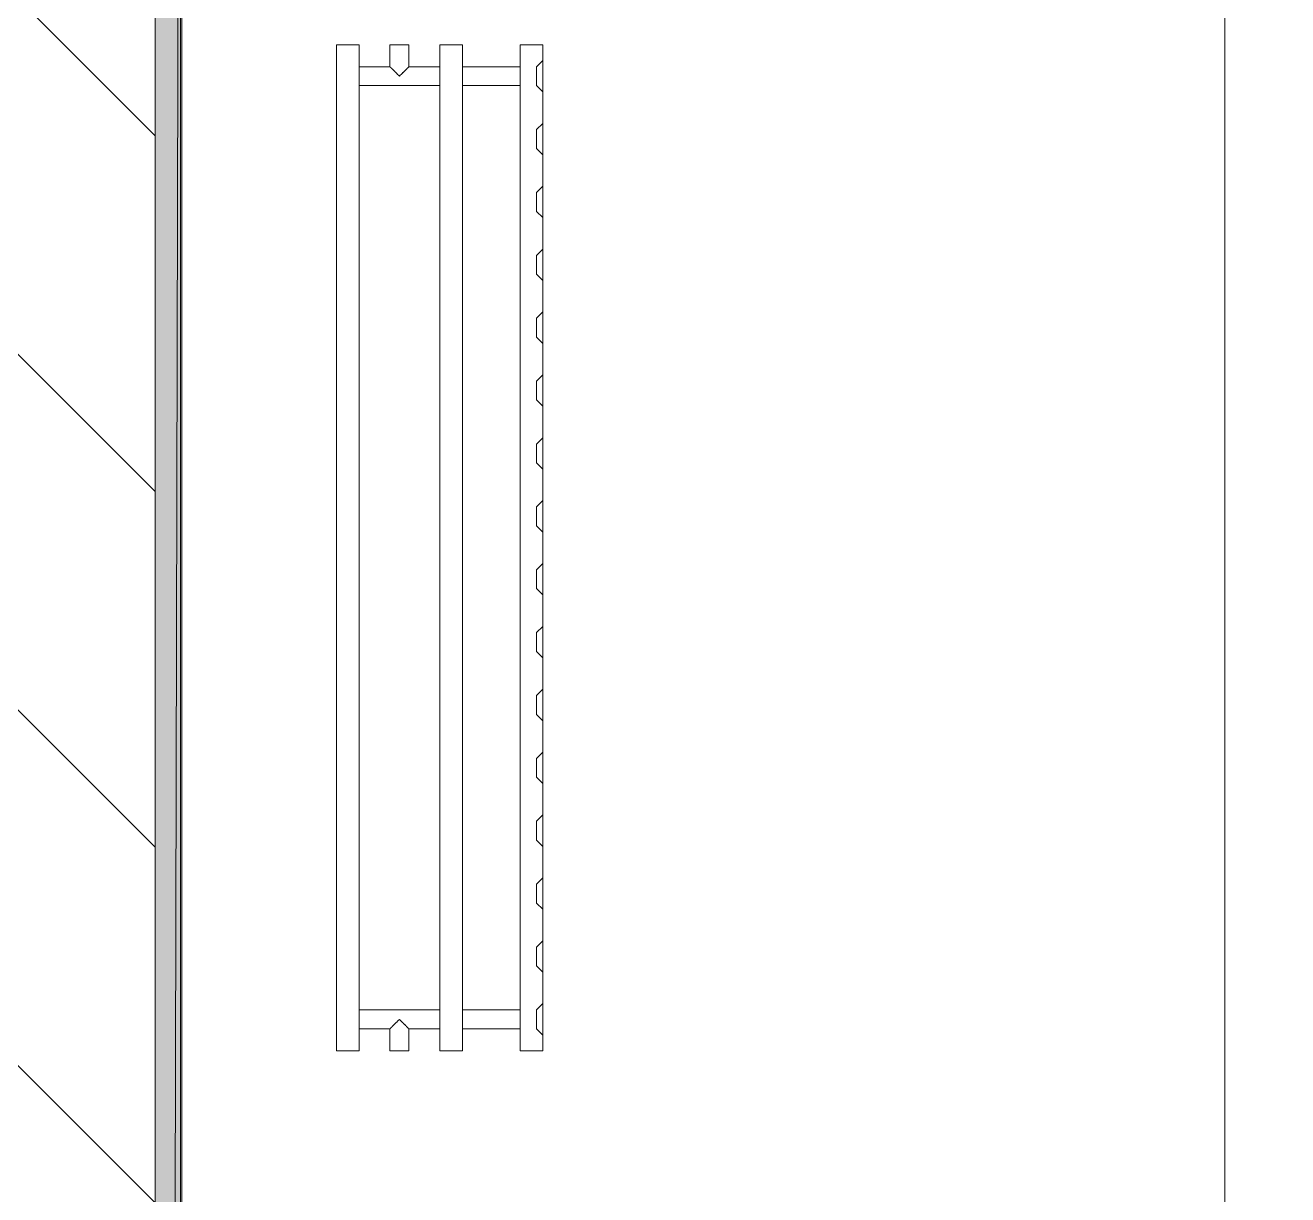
# Model space of a CAD drawing. Header units: millimetres. Extents: x -1113 to 415037, y -3642 to 28069.
# Drawn here: x 28721 to 29725, y 24922 to 25852 of the extents above; entities that cross this region are included whole.
import ezdxf

# ---------------------------------------------------------------- set-up
doc = ezdxf.new("R2010")
doc.units = ezdxf.units.MM
for name, color, linetype, lineweight in [('0) Стена 3.93м', 3, 'Continuous', 60), ('A-AREA-BNDY', 7, 'Continuous', 5), ('A-FLOR', 7, 'Continuous', 9), ('I-WALL', 7, 'Continuous', 5), ('Оси', 7, 'Continuous', 9)]:
    doc.layers.add(name, color=color, linetype=linetype, lineweight=lineweight)
for name, color, linetype, lineweight, true_color in [('A-WALL-1', 9, 'Continuous', 5, 0x808080), ('A-WALL-FNSH-1', 9, 'Continuous', 5, 0x808080), ('M-EQPM-1', 7, 'Continuous', 9, 0xb2b2b2)]:
    doc.layers.add(name, color=color, linetype=linetype, lineweight=lineweight, true_color=true_color)

# ---------------------------------------------------------------- blocks, each defined once
blk = doc.blocks.new('radiator_prado_classic_z_tip_30_po exemplyaru - Classic Z Тип 30-500-30677908-Объем проектирования 1 этажа')
at = {"layer": 'M-EQPM-1'}
for p, q in [((0, 228), (0, 210)), ((800, 228), (0, 228)), ((0, 210), (0, 228)), ((0, 228), (10.5, 228)), ((12.5, 228), (37.5, 228)), ((37.5, 228), (12.5, 228)), ((12.5, 228), (37.5, 228)), ((12.5, 228), (17.5, 223)), ((12.5, 228), (17.5, 223)), ((32.5, 223), (17.5, 223)), ((17.5, 223), (32.5, 223)), ((32.5, 223), (37.5, 228)), ((37.5, 228), (32.5, 223)), ((37.5, 228), (62.5, 228)), ((62.5, 228), (87.5, 228)), ((87.5, 228), (62.5, 228)), ((62.5, 228), (87.5, 228)), ((62.5, 228), (67.5, 223)), ((62.5, 228), (67.5, 223)), ((82.5, 223), (67.5, 223)), ((67.5, 223), (82.5, 223)), ((82.5, 223), (87.5, 228)), ((87.5, 228), (82.5, 223)), ((87.5, 228), (112.5, 228)), ((112.5, 228), (137.5, 228)), ((137.5, 228), (112.5, 228)), ((112.5, 228), (137.5, 228)), ((112.5, 228), (117.5, 223)), ((112.5, 228), (117.5, 223)), ((132.5, 223), (117.5, 223)), ((117.5, 223), (132.5, 223)), ((132.5, 223), (137.5, 228)), ((137.5, 228), (132.5, 223)), ((137.5, 228), (162.5, 228)), ((162.5, 228), (187.5, 228)), ((187.5, 228), (162.5, 228)), ((162.5, 228), (187.5, 228)), ((162.5, 228), (167.5, 223)), ((162.5, 228), (167.5, 223)), ((182.5, 223), (167.5, 223)), ((167.5, 223), (182.5, 223)), ((182.5, 223), (187.5, 228)), ((187.5, 228), (182.5, 223)), ((187.5, 228), (212.5, 228)), ((212.5, 228), (237.5, 228)), ((237.5, 228), (212.5, 228)), ((212.5, 228), (237.5, 228)), ((212.5, 228), (217.5, 223)), ((212.5, 228), (217.5, 223)), ((232.5, 223), (217.5, 223)), ((217.5, 223), (232.5, 223)), ((232.5, 223), (237.5, 228)), ((237.5, 228), (232.5, 223)), ((237.5, 228), (262.5, 228)), ((262.5, 228), (287.5, 228)), ((287.5, 228), (262.5, 228)), ((262.5, 228), (287.5, 228)), ((262.5, 228), (267.5, 223)), ((262.5, 228), (267.5, 223)), ((282.5, 223), (267.5, 223)), ((267.5, 223), (282.5, 223)), ((282.5, 223), (287.5, 228)), ((287.5, 228), (282.5, 223)), ((287.5, 228), (312.5, 228)), ((312.5, 228), (337.5, 228)), ((337.5, 228), (312.5, 228)), ((312.5, 228), (337.5, 228)), ((312.5, 228), (317.5, 223)), ((312.5, 228), (317.5, 223)), ((332.5, 223), (317.5, 223)), ((317.5, 223), (332.5, 223)), ((332.5, 223), (337.5, 228)), ((337.5, 228), (332.5, 223)), ((337.5, 228), (362.5, 228)), ((362.5, 228), (387.5, 228)), ((387.5, 228), (362.5, 228)), ((362.5, 228), (387.5, 228)), ((362.5, 228), (367.5, 223)), ((362.5, 228), (367.5, 223)), ((382.5, 223), (367.5, 223)), ((367.5, 223), (382.5, 223)), ((382.5, 223), (387.5, 228)), ((387.5, 228), (382.5, 223)), ((387.5, 228), (412.5, 228)), ((412.5, 228), (437.5, 228)), ((437.5, 228), (412.5, 228)), ((412.5, 228), (437.5, 228)), ((412.5, 228), (417.5, 223)), ((412.5, 228), (417.5, 223)), ((432.5, 223), (417.5, 223)), ((417.5, 223), (432.5, 223)), ((432.5, 223), (437.5, 228)), ((437.5, 228), (432.5, 223)), ((437.5, 228), (462.5, 228)), ((462.5, 228), (487.5, 228)), ((487.5, 228), (462.5, 228)), ((462.5, 228), (487.5, 228)), ((462.5, 228), (467.5, 223)), ((462.5, 228), (467.5, 223)), ((482.5, 223), (467.5, 223)), ((467.5, 223), (482.5, 223)), ((482.5, 223), (487.5, 228)), ((487.5, 228), (482.5, 223)), ((487.5, 228), (512.5, 228)), ((512.5, 228), (537.5, 228)), ((537.5, 228), (512.5, 228)), ((512.5, 228), (537.5, 228)), ((512.5, 228), (517.5, 223)), ((512.5, 228), (517.5, 223)), ((532.5, 223), (517.5, 223)), ((517.5, 223), (532.5, 223)), ((532.5, 223), (537.5, 228)), ((537.5, 228), (532.5, 223)), ((537.5, 228), (562.5, 228)), ((562.5, 228), (587.5, 228)), ((587.5, 228), (562.5, 228)), ((562.5, 228), (587.5, 228)), ((562.5, 228), (567.5, 223)), ((562.5, 228), (567.5, 223)), ((582.5, 223), (567.5, 223)), ((567.5, 223), (582.5, 223)), ((582.5, 223), (587.5, 228)), ((587.5, 228), (582.5, 223)), ((587.5, 228), (612.5, 228)), ((612.5, 228), (637.5, 228)), ((637.5, 228), (612.5, 228)), ((612.5, 228), (637.5, 228)), ((612.5, 228), (617.5, 223)), ((612.5, 228), (617.5, 223)), ((632.5, 223), (617.5, 223)), ((617.5, 223), (632.5, 223)), ((632.5, 223), (637.5, 228)), ((637.5, 228), (632.5, 223)), ((637.5, 228), (662.5, 228)), ((662.5, 228), (687.5, 228)), ((687.5, 228), (662.5, 228)), ((662.5, 228), (687.5, 228)), ((662.5, 228), (667.5, 223)), ((662.5, 228), (667.5, 223)), ((682.5, 223), (667.5, 223)), ((667.5, 223), (682.5, 223)), ((682.5, 223), (687.5, 228)), ((687.5, 228), (682.5, 223)), ((687.5, 228), (712.5, 228)), ((712.5, 228), (737.5, 228)), ((737.5, 228), (712.5, 228)), ((712.5, 228), (737.5, 228)), ((712.5, 228), (717.5, 223)), ((712.5, 228), (717.5, 223)), ((732.5, 223), (717.5, 223)), ((717.5, 223), (732.5, 223)), ((732.5, 223), (737.5, 228)), ((737.5, 228), (732.5, 223)), ((737.5, 228), (762.5, 228)), ((762.5, 228), (787.5, 228)), ((787.5, 228), (762.5, 228)), ((762.5, 228), (787.5, 228)), ((762.5, 228), (767.5, 223)), ((762.5, 228), (767.5, 223)), ((782.5, 223), (767.5, 223)), ((767.5, 223), (782.5, 223)), ((782.5, 223), (787.5, 228)), ((787.5, 228), (782.5, 223)), ((787.5, 228), (800, 228)), ((800, 210), (800, 228)), ((800, 228), (800, 210)), ((0, 210), (800, 210)), ((17.8, 210), (0, 210)), ((17.5, 210), (17.5, 164)), ((17.5, 210), (17.5, 164)), ((17.8, 210), (17.5, 210)), ((17.5, 210), (17.8, 210)), ((17.8, 210), (17.5, 210)), ((17.5, 210), (32.5, 210)), ((32.2, 210), (17.8, 210)), ((17.8, 210), (32.2, 210)), ((32.2, 210), (17.8, 210)), ((32.5, 210), (32.2, 210)), ((32.2, 210), (32.5, 210)), ((32.5, 210), (32.2, 210)), ((767.8, 210), (32.2, 210)), ((32.5, 164), (32.5, 210)), ((32.5, 164), (32.5, 210)), ((767.5, 210), (767.5, 164)), ((767.5, 210), (767.5, 164)), ((767.8, 210), (767.5, 210)), ((767.5, 210), (782.5, 210)), ((767.8, 210), (767.5, 210)), ((767.5, 210), (767.8, 210)), ((782.2, 210), (767.8, 210)), ((773.1, 210), (767.8, 210)), ((767.8, 210), (782.2, 210)), ((776.9, 210), (773.1, 210)), ((782.2, 210), (776.9, 210)), ((782.5, 210), (782.2, 210)), ((782.5, 210), (782.2, 210)), ((782.2, 210), (782.5, 210)), ((800, 210), (782.2, 210)), ((782.5, 164), (782.5, 210)), ((782.5, 164), (782.5, 210)), ((800, 164), (0, 164)), ((0, 164), (0, 146)), ((0, 146), (0, 164)), ((0, 164), (17.8, 164)), ((17.8, 164), (17.5, 164)), ((17.5, 164), (17.8, 164)), ((17.8, 164), (17.5, 164)), ((17.5, 164), (32.5, 164)), ((32.2, 164), (17.8, 164)), ((17.8, 164), (32.2, 164)), ((32.2, 164), (17.8, 164)), ((32.5, 164), (32.2, 164)), ((32.2, 164), (32.5, 164)), ((32.5, 164), (32.2, 164)), ((32.2, 164), (767.8, 164)), ((767.8, 164), (767.5, 164)), ((767.5, 164), (782.5, 164)), ((767.8, 164), (767.5, 164)), ((767.5, 164), (767.8, 164)), ((782.2, 164), (767.8, 164)), ((782.2, 164), (767.8, 164)), ((767.8, 164), (782.2, 164)), ((782.5, 164), (782.2, 164)), ((782.5, 164), (782.2, 164)), ((782.2, 164), (782.5, 164)), ((782.2, 164), (800, 164)), ((800, 146), (800, 164)), ((800, 164), (800, 146)), ((0, 146), (800, 146)), ((18.5, 146), (0, 146)), ((17.5, 146), (17.5, 121.5)), ((17.5, 146), (17.5, 121.5)), ((17.5, 146), (18.5, 146)), ((18.5, 146), (17.5, 146)), ((17.5, 146), (18.5, 146)), ((32.5, 146), (17.5, 146)), ((18.5, 146), (32.2, 146)), ((32.2, 146), (18.5, 146)), ((18.5, 146), (32.2, 146)), ((32.2, 146), (32.5, 146)), ((32.5, 146), (32.2, 146)), ((32.2, 146), (32.5, 146)), ((767.8, 146), (32.2, 146)), ((32.5, 82), (32.5, 146)), ((32.5, 82), (32.5, 146)), ((767.5, 146), (767.5, 82)), ((767.5, 146), (767.5, 82)), ((767.5, 146), (767.8, 146)), ((782.5, 146), (767.5, 146)), ((767.5, 146), (767.8, 146)), ((767.8, 146), (767.5, 146)), ((767.8, 146), (781.5, 146)), ((767.8, 146), (781.5, 146)), ((781.5, 146), (767.8, 146)), ((781.5, 146), (782.5, 146)), ((781.5, 146), (782.5, 146)), ((782.5, 146), (781.5, 146)), ((800, 146), (781.5, 146)), ((782.5, 121.5), (782.5, 146)), ((782.5, 121.5), (782.5, 146)), ((17.5, 121.5), (0, 121.5)), ((17.5, 121.5), (0, 121.5)), ((0, 121.5), (0, 120.5)), ((0, 106.5), (0, 121.5)), ((0, 120.5), (0, 107.5)), ((0, 120.5), (0, 119.3)), ((0, 114), (0, 120.5)), ((0, 120.5), (0, 120.5)), ((800, 121.5), (782.5, 121.5)), ((800, 121.5), (782.5, 121.5)), ((800, 121.5), (800, 106.5)), ((800, 120.5), (800, 121.5)), ((800, 121.5), (800, 120.5)), ((800, 120.5), (800, 121.5)), ((800, 107.5), (800, 120.5)), ((800, 120.5), (800, 107.5)), ((800, 107.5), (800, 120.5)), ((0, 119.3), (0, 117.8)), ((0, 117.8), (0, 114)), ((0, 114), (0, 110.3)), ((0, 107.5), (0, 114)), ((0, 110.3), (0, 108.7)), ((0, 108.7), (0, 107.5)), ((0, 107.5), (0, 106.5)), ((0, 107.5), (0, 107.5)), ((0, 106.5), (17.5, 106.5)), ((0, 106.5), (17.5, 106.5)), ((17.5, 106.5), (17.5, 82)), ((17.5, 106.5), (17.5, 82)), ((782.5, 82), (782.5, 106.5)), ((782.5, 106.5), (800, 106.5)), ((782.5, 82), (782.5, 106.5)), ((782.5, 106.5), (800, 106.5)), ((800, 106.5), (800, 107.5)), ((800, 107.5), (800, 106.5)), ((800, 106.5), (800, 107.5)), ((800, 82), (0, 82)), ((0, 82), (0, 64)), ((0, 64), (0, 82)), ((0, 82), (18.5, 82)), ((18.5, 82), (17.5, 82)), ((17.5, 82), (18.5, 82)), ((18.5, 82), (17.5, 82)), ((17.5, 82), (32.5, 82)), ((23.1, 82), (18.5, 82)), ((18.5, 82), (32.2, 82)), ((32.2, 82), (18.5, 82)), ((26.9, 82), (23.1, 82)), ((32.2, 82), (26.9, 82)), ((32.5, 82), (32.2, 82)), ((32.2, 82), (32.5, 82)), ((32.5, 82), (32.2, 82)), ((32.2, 82), (767.8, 82)), ((767.8, 82), (767.5, 82)), ((767.5, 82), (782.5, 82)), ((767.8, 82), (767.5, 82)), ((767.5, 82), (767.8, 82)), ((781.5, 82), (767.8, 82)), ((781.5, 82), (767.8, 82)), ((767.8, 82), (781.5, 82)), ((782.5, 82), (781.5, 82)), ((782.5, 82), (781.5, 82)), ((781.5, 82), (782.5, 82)), ((781.5, 82), (800, 82)), ((800, 64), (800, 82)), ((800, 82), (800, 64)), ((800, 64), (0, 64)), ((0, 64), (800, 64))]:
    blk.add_line(p, q, dxfattribs=at)
for points, knots in [([(18.5, 120.5), (18.4, 120.6), (18.3, 120.7), (18.1, 120.9), (17.9, 121.1), (17.8, 121.2), (17.7, 121.3), (17.5, 121.5), (17.5, 121.5), (17.5, 121.5)], [0.7142857, 0.7142857, 0.7142857, 0.7142857, 0.75, 0.7857143, 0.8214286, 0.8571429, 0.8928571, 0.9285714, 1, 1, 1, 1]), ([(17.5, 121.5), (17.5, 121.5), (17.5, 121.5), (17.7, 121.3), (17.8, 121.2), (17.9, 121.1), (18.1, 120.9), (18.3, 120.7), (18.4, 120.6), (18.5, 120.5)], [0, 0, 0, 0, 0.0714286, 0.1071429, 0.1428571, 0.1785714, 0.2142857, 0.25, 0.2857143, 0.2857143, 0.2857143, 0.2857143]), ([(17.5, 121.5), (17.5, 121.5), (17.5, 121.5), (17.7, 121.3), (17.8, 121.2), (17.9, 121.1), (18.1, 120.9), (18.3, 120.7), (18.4, 120.6), (18.5, 120.5)], [0, 0, 0, 0, 0.0714286, 0.1071429, 0.1428571, 0.1785714, 0.2142857, 0.25, 0.2857143, 0.2857143, 0.2857143, 0.2857143]), ([(25, 114), (24.5, 114.5), (23.6, 115.4), (22.4, 116.6), (21.6, 117.4), (21.1, 117.9), (20.8, 118.2), (20.5, 118.5), (20.2, 118.8), (19.8, 119.1), (19.6, 119.4), (19.3, 119.7), (19, 120), (18.7, 120.3), (18.5, 120.5), (18.3, 120.7), (18.1, 120.9), (17.9, 121.1), (17.8, 121.2), (17.7, 121.3), (17.5, 121.5), (17.5, 121.5), (17.5, 121.5)], [0, 0, 0, 0, 0.142857, 0.285714, 0.357143, 0.392857, 0.428571, 0.464286, 0.5, 0.535714, 0.571429, 0.607143, 0.642857, 0.678571, 0.714286, 0.75, 0.785714, 0.821429, 0.857143, 0.892857, 0.928571, 1, 1, 1, 1]), ([(775, 114), (775.5, 114.5), (776.4, 115.4), (777.6, 116.6), (778.4, 117.4), (778.9, 117.9), (779.2, 118.2), (779.5, 118.5), (779.8, 118.8), (780.1, 119.2), (780.4, 119.4), (780.7, 119.7), (781, 120), (781.3, 120.3), (781.5, 120.5), (781.7, 120.7), (781.9, 120.9), (782.1, 121.1), (782.2, 121.2), (782.3, 121.3), (782.5, 121.5), (782.5, 121.5), (782.5, 121.5)], [0, 0, 0, 0, 0.142857, 0.285714, 0.357143, 0.392857, 0.428571, 0.464286, 0.5, 0.535714, 0.571429, 0.607143, 0.642857, 0.678571, 0.714286, 0.75, 0.785714, 0.821429, 0.857143, 0.892857, 0.928571, 1, 1, 1, 1]), ([(782.5, 121.5), (782.5, 121.5), (782.5, 121.5), (782.3, 121.3), (782.2, 121.2), (782.1, 121.1), (781.9, 120.9), (781.7, 120.7), (781.6, 120.6), (781.5, 120.5)], [0, 0, 0, 0, 0.0714286, 0.1071429, 0.1428571, 0.1785714, 0.2142857, 0.25, 0.2857143, 0.2857143, 0.2857143, 0.2857143]), ([(782.5, 121.5), (782.5, 121.5), (782.5, 121.5), (782.3, 121.3), (782.2, 121.2), (782.1, 121.1), (781.9, 120.9), (781.7, 120.7), (781.6, 120.6), (781.5, 120.5)], [0, 0, 0, 0, 0.0714286, 0.1071429, 0.1428571, 0.1785714, 0.2142857, 0.25, 0.2857143, 0.2857143, 0.2857143, 0.2857143]), ([(781.5, 120.5), (781.6, 120.6), (781.7, 120.7), (781.9, 120.9), (782.1, 121.1), (782.2, 121.2), (782.3, 121.3), (782.5, 121.5), (782.5, 121.5), (782.5, 121.5)], [0.7142857, 0.7142857, 0.7142857, 0.7142857, 0.75, 0.7857143, 0.8214286, 0.8571429, 0.8928571, 0.9285714, 1, 1, 1, 1]), ([(17.5, 106.5), (17.5, 106.5), (17.5, 106.5), (17.7, 106.7), (17.8, 106.8), (17.9, 106.9), (18.1, 107.1), (18.3, 107.3), (18.5, 107.5), (18.7, 107.7), (19, 108), (19.3, 108.3), (19.6, 108.6), (19.8, 108.9), (20.3, 109.3), (20.7, 109.7), (21.1, 110.1), (21.6, 110.6), (22.4, 111.4), (23.6, 112.6), (24.5, 113.5), (25, 114)], [0, 0, 0, 0, 0.071429, 0.107143, 0.142857, 0.178571, 0.214286, 0.25, 0.285714, 0.321429, 0.357143, 0.392857, 0.428571, 0.464286, 0.5, 0.571429, 0.607143, 0.642857, 0.714286, 0.857143, 1, 1, 1, 1]), ([(22.1, 116.9), (21.9, 117.1), (21.6, 117.4), (21.1, 117.9), (20.8, 118.2), (20.5, 118.5), (20.2, 118.8), (19.9, 119.2), (19.7, 119.3), (19.6, 119.4)], [0.2857143, 0.2857143, 0.2857143, 0.2857143, 0.3571429, 0.3928571, 0.4285714, 0.4642857, 0.5, 0.5357143, 0.5714286, 0.5714286, 0.5714286, 0.5714286]), ([(19.6, 119.4), (19.7, 119.3), (19.9, 119.2), (20.3, 118.7), (20.7, 118.3), (21.1, 117.9), (21.6, 117.4), (21.9, 117.1), (22.1, 116.9)], [0.4285714, 0.4285714, 0.4285714, 0.4285714, 0.4642857, 0.5, 0.5714286, 0.6071429, 0.6428571, 0.7142857, 0.7142857, 0.7142857, 0.7142857]), ([(19.6, 119.4), (19.7, 119.3), (19.8, 119.1), (20.3, 118.7), (20.7, 118.3), (21.1, 117.9), (21.6, 117.4), (21.9, 117.1), (22.1, 116.9)], [0.4285714, 0.4285714, 0.4285714, 0.4285714, 0.4642857, 0.5, 0.5714286, 0.6071429, 0.6428571, 0.7142857, 0.7142857, 0.7142857, 0.7142857]), ([(19.6, 108.6), (19.7, 108.7), (19.9, 108.8), (20.3, 109.3), (20.7, 109.7), (21.1, 110.1), (21.6, 110.6), (21.9, 110.9), (22.1, 111.1)], [0.4285714, 0.4285714, 0.4285714, 0.4285714, 0.4642857, 0.5, 0.5714286, 0.6071429, 0.6428571, 0.7142857, 0.7142857, 0.7142857, 0.7142857]), ([(22.1, 111.1), (21.9, 110.9), (21.6, 110.6), (21.1, 110.1), (20.8, 109.8), (20.5, 109.5), (20.2, 109.2), (19.9, 108.8), (19.7, 108.7), (19.6, 108.6)], [0.2857143, 0.2857143, 0.2857143, 0.2857143, 0.3571429, 0.3928571, 0.4285714, 0.4642857, 0.5, 0.5357143, 0.5714286, 0.5714286, 0.5714286, 0.5714286]), ([(22.1, 111.1), (21.9, 110.9), (21.6, 110.6), (21.1, 110.1), (20.8, 109.8), (20.5, 109.5), (20.2, 109.2), (19.8, 108.9), (19.7, 108.7), (19.6, 108.6)], [0.2857143, 0.2857143, 0.2857143, 0.2857143, 0.3571429, 0.3928571, 0.4285714, 0.4642857, 0.5, 0.5357143, 0.5714286, 0.5714286, 0.5714286, 0.5714286]), ([(782.5, 106.5), (782.5, 106.5), (782.5, 106.5), (782.3, 106.7), (782.2, 106.8), (782.1, 106.9), (781.9, 107.1), (781.7, 107.3), (781.5, 107.5), (781.3, 107.7), (781, 108), (780.7, 108.3), (780.4, 108.6), (780.1, 108.8), (779.7, 109.3), (779.3, 109.7), (778.9, 110.1), (778.4, 110.6), (777.6, 111.4), (776.4, 112.6), (775.5, 113.5), (775, 114)], [0, 0, 0, 0, 0.071429, 0.107143, 0.142857, 0.178571, 0.214286, 0.25, 0.285714, 0.321429, 0.357143, 0.392857, 0.428571, 0.464286, 0.5, 0.571429, 0.607143, 0.642857, 0.714286, 0.857143, 1, 1, 1, 1]), ([(780.4, 119.4), (780.3, 119.3), (780.1, 119.2), (779.7, 118.7), (779.3, 118.3), (778.9, 117.9), (778.4, 117.4), (778.1, 117.1), (777.9, 116.9)], [0.4285714, 0.4285714, 0.4285714, 0.4285714, 0.4642857, 0.5, 0.5714286, 0.6071429, 0.6428571, 0.7142857, 0.7142857, 0.7142857, 0.7142857]), ([(777.9, 116.9), (778.1, 117.1), (778.4, 117.4), (778.9, 117.9), (779.2, 118.2), (779.5, 118.5), (779.8, 118.8), (780.1, 119.2), (780.3, 119.3), (780.4, 119.4)], [0.2857143, 0.2857143, 0.2857143, 0.2857143, 0.3571429, 0.3928571, 0.4285714, 0.4642857, 0.5, 0.5357143, 0.5714286, 0.5714286, 0.5714286, 0.5714286]), ([(779.2, 118.2), (779.1, 118.1), (778.9, 117.9), (778.4, 117.4), (778.1, 117.1), (777.9, 116.9)], [0.5714286, 0.5714286, 0.5714286, 0.5714286, 0.6071429, 0.6428571, 0.7142857, 0.7142857, 0.7142857, 0.7142857]), ([(777.9, 111.1), (778.1, 110.9), (778.4, 110.6), (778.9, 110.1), (779.2, 109.8), (779.5, 109.5), (779.8, 109.2), (780.1, 108.8), (780.3, 108.7), (780.4, 108.6)], [0.2857143, 0.2857143, 0.2857143, 0.2857143, 0.3571429, 0.3928571, 0.4285714, 0.4642857, 0.5, 0.5357143, 0.5714286, 0.5714286, 0.5714286, 0.5714286]), ([(777.9, 111.1), (778.1, 110.9), (778.4, 110.6), (778.9, 110.1), (779.1, 109.9), (779.2, 109.8)], [0.2857143, 0.2857143, 0.2857143, 0.2857143, 0.3571429, 0.3928571, 0.4285714, 0.4285714, 0.4285714, 0.4285714]), ([(780.4, 108.6), (780.3, 108.7), (780.1, 108.8), (779.7, 109.3), (779.3, 109.7), (778.9, 110.1), (778.4, 110.6), (778.1, 110.9), (777.9, 111.1)], [0.4285714, 0.4285714, 0.4285714, 0.4285714, 0.4642857, 0.5, 0.5714286, 0.6071429, 0.6428571, 0.7142857, 0.7142857, 0.7142857, 0.7142857]), ([(780.4, 119.4), (780.3, 119.3), (780.1, 119.2), (779.7, 118.7), (779.4, 118.4), (779.2, 118.2)], [0.4285714, 0.4285714, 0.4285714, 0.4285714, 0.4642857, 0.5, 0.5714286, 0.5714286, 0.5714286, 0.5714286]), ([(17.5, 106.5), (17.5, 106.5), (17.5, 106.5), (17.7, 106.7), (17.8, 106.8), (17.9, 106.9), (18.1, 107.1), (18.3, 107.3), (18.4, 107.4), (18.5, 107.5)], [0, 0, 0, 0, 0.0714286, 0.1071429, 0.1428571, 0.1785714, 0.2142857, 0.25, 0.2857143, 0.2857143, 0.2857143, 0.2857143]), ([(18.5, 107.5), (18.4, 107.4), (18.3, 107.3), (18.1, 107.1), (17.9, 106.9), (17.8, 106.8), (17.7, 106.7), (17.5, 106.5), (17.5, 106.5), (17.5, 106.5)], [0.7142857, 0.7142857, 0.7142857, 0.7142857, 0.75, 0.7857143, 0.8214286, 0.8571429, 0.8928571, 0.9285714, 1, 1, 1, 1]), ([(18.5, 107.5), (18.4, 107.4), (18.3, 107.3), (18.1, 107.1), (17.9, 106.9), (17.8, 106.8), (17.7, 106.7), (17.5, 106.5), (17.5, 106.5), (17.5, 106.5)], [0.7142857, 0.7142857, 0.7142857, 0.7142857, 0.75, 0.7857143, 0.8214286, 0.8571429, 0.8928571, 0.9285714, 1, 1, 1, 1]), ([(781.5, 107.5), (781.6, 107.4), (781.7, 107.3), (781.9, 107.1), (782.1, 106.9), (782.2, 106.8), (782.3, 106.7), (782.5, 106.5), (782.5, 106.5), (782.5, 106.5)], [0.7142857, 0.7142857, 0.7142857, 0.7142857, 0.75, 0.7857143, 0.8214286, 0.8571429, 0.8928571, 0.9285714, 1, 1, 1, 1]), ([(781.5, 107.5), (781.6, 107.4), (781.7, 107.3), (781.9, 107.1), (782.1, 106.9), (782.2, 106.8), (782.3, 106.7), (782.5, 106.5), (782.5, 106.5), (782.5, 106.5)], [0.7142857, 0.7142857, 0.7142857, 0.7142857, 0.75, 0.7857143, 0.8214286, 0.8571429, 0.8928571, 0.9285714, 1, 1, 1, 1]), ([(782.5, 106.5), (782.5, 106.5), (782.5, 106.5), (782.3, 106.7), (782.2, 106.8), (782.1, 106.9), (781.9, 107.1), (781.7, 107.3), (781.6, 107.4), (781.5, 107.5)], [0, 0, 0, 0, 0.0714286, 0.1071429, 0.1428571, 0.1785714, 0.2142857, 0.25, 0.2857143, 0.2857143, 0.2857143, 0.2857143])]:
    blk.add_open_spline(points, degree=3, knots=knots, dxfattribs=at)
for points in [[(19.6, 119.4), (19.5, 119.5), (19.3, 119.7), (19, 120), (18.7, 120.3), (18.6, 120.4), (18.5, 120.5)], [(18.5, 120.5), (18.6, 120.4), (18.7, 120.3), (19, 120), (19.3, 119.7), (19.5, 119.5), (19.6, 119.4)], [(18.5, 120.5), (18.6, 120.4), (18.7, 120.3), (19, 120), (19.3, 119.7), (19.5, 119.5), (19.6, 119.4)], [(781.5, 120.5), (781.4, 120.4), (781.3, 120.3), (781, 120), (780.7, 119.7), (780.5, 119.5), (780.4, 119.4)], [(781.5, 120.5), (781.4, 120.4), (781.3, 120.3), (781, 120), (780.7, 119.7), (780.5, 119.5), (780.4, 119.4)], [(780.4, 119.4), (780.5, 119.5), (780.7, 119.7), (781, 120), (781.3, 120.3), (781.4, 120.4), (781.5, 120.5)], [(25, 114), (24.5, 114.5), (23.6, 115.4), (22.6, 116.4), (22.1, 116.9)], [(22.1, 116.9), (22.6, 116.4), (23.6, 115.4), (24.5, 114.5), (25, 114)], [(22.1, 116.9), (22.6, 116.4), (23.6, 115.4), (24.5, 114.5), (25, 114)], [(22.1, 111.1), (22.6, 111.6), (23.6, 112.6), (24.5, 113.5), (25, 114)], [(25, 114), (24.5, 113.5), (23.6, 112.6), (22.6, 111.6), (22.1, 111.1)], [(25, 114), (24.5, 113.5), (23.6, 112.6), (22.6, 111.6), (22.1, 111.1)], [(777.9, 116.9), (777.4, 116.4), (776.4, 115.4), (775.5, 114.5), (775, 114)], [(777.9, 116.9), (777.4, 116.4), (776.4, 115.4), (775.5, 114.5), (775, 114)], [(775, 114), (775.5, 114.5), (776.4, 115.4), (777.4, 116.4), (777.9, 116.9)], [(775, 114), (775.5, 113.5), (776.4, 112.6), (777.4, 111.6), (777.9, 111.1)], [(775, 114), (775.5, 113.5), (776.4, 112.6), (777.4, 111.6), (777.9, 111.1)], [(777.9, 111.1), (777.4, 111.6), (776.4, 112.6), (775.5, 113.5), (775, 114)], [(18.5, 107.5), (18.6, 107.6), (18.7, 107.7), (19, 108), (19.3, 108.3), (19.5, 108.5), (19.6, 108.6)], [(19.6, 108.6), (19.5, 108.5), (19.3, 108.3), (19, 108), (18.7, 107.7), (18.6, 107.6), (18.5, 107.5)], [(19.6, 108.6), (19.5, 108.5), (19.3, 108.3), (19, 108), (18.7, 107.7), (18.6, 107.6), (18.5, 107.5)], [(779.2, 109.8), (779.3, 109.7), (779.5, 109.5), (779.8, 109.2), (780.1, 108.8), (780.3, 108.7), (780.4, 108.6)], [(780.4, 108.6), (780.5, 108.5), (780.7, 108.3), (781, 108), (781.3, 107.7), (781.4, 107.6), (781.5, 107.5)], [(780.4, 108.6), (780.5, 108.5), (780.7, 108.3), (781, 108), (781.3, 107.7), (781.4, 107.6), (781.5, 107.5)], [(781.5, 107.5), (781.4, 107.6), (781.3, 107.7), (781, 108), (780.7, 108.3), (780.5, 108.5), (780.4, 108.6)]]:
    blk.add_open_spline(points, degree=3, dxfattribs=at)
blk = doc.blocks.new('1floor')
at = {"layer": 'I-WALL'}
h = blk.add_hatch(dxfattribs=at)
h.set_pattern_fill('FP_23', color=256, style=0, pattern_type=2)
h.set_pattern_definition([(135, (0, 0), (-141.4214, -141.4214), [])])
h.paths.add_polyline_path([(28760, 15200), (28760, 26500), (28560, 26500), (28560.1, 15200)])
h = blk.add_hatch(dxfattribs=at)
h.set_pattern_fill('FP_191', color=256, style=0, pattern_type=2)
h.set_pattern_definition([(0, (0, 0), (243.84, 60.96), [20.117, -162.763, 20.117, -162.763, -975.36]), (0, (0, 0), (243.84, 60.96), [-365.76, 20.117, -345.643, 20.117, -162.763, -426.72]), (0, (0, 0), (243.84, 60.96), [-914.4, 20.117, -101.803, 20.117, -284.683]), (120, (91.44, 30.48), (-174.71291, 180.69163), [20.117, -162.763, 20.117, -162.763, -975.36]), (120, (91.44, 30.48), (-174.71291, 180.69163), [-365.76, 20.117, -345.643, 20.117, -162.763, -426.72]), (120, (91.44, 30.48), (-174.71291, 180.69163), [-914.4, 20.117, -101.803, 20.117, -284.683]), (240, (121.92, 152.4), (-69.12709, -241.65163), [20.117, -162.763, 20.117, -162.763, -975.36]), (240, (121.92, 152.4), (-69.12709, -241.65163), [-365.76, 20.117, -345.643, 20.117, -162.763, -426.72]), (240, (121.92, 152.4), (-69.12709, -241.65163), [-914.4, 20.117, -101.803, 20.117, -284.683])])
h.paths.add_polyline_path([(28780, 20100), (28780, 26479), (28760, 26480), (28760, 20100), (28767, 20100)])
at = {"layer": 'A-FLOR'}
blk.add_line((28780, 20120), (28780, 26479), dxfattribs=at)
at = {"layer": 'A-WALL-1'}
blk.add_line((28760, 20100), (28760, 26500), dxfattribs=at)
at = {"layer": 'A-WALL-FNSH-1'}
blk.add_line((28781, 26479), (28781, 20120), dxfattribs=at)
at = {"layer": 'Оси'}
blk.add_line((29610, 22398.1), (29610, 27398.1), dxfattribs=at)
at = {"layer": 'M-EQPM-1', "rotation": 269.9999999999996}
blk.add_blockref('radiator_prado_classic_z_tip_30_po exemplyaru - Classic Z Тип 30-500-30677908-Объем проектирования 1 этажа', (28840, 25972.8), dxfattribs=at)

msp = doc.modelspace()

# ---------------------------------------------------------------- linework, layer by layer
at = {"layer": 'A-AREA-BNDY', "flags": 128}
msp.add_lwpolyline([(32552.4, 26782.1), (31973.9, 26783.5), (30873.9, 26786.1), (30694.9, 26786.5), (30693.7, 26267.5), (28843.7, 26271.8), (28829.1, 20052.9), (33308.1, 20042.3), (33308.9, 20361.3), (33285.4, 20361.4), (30583.9, 20367.7), (30584.2, 20517.7), (33438.2, 20511), (33441.5, 21900), (33041.5, 21901), (33043, 22543), (33423, 22542.1), (33429.1, 25150.1), (32548.6, 25152.1)], close=True, dxfattribs=at)

# ---------------------------------------------------------------- block references
at = {"layer": '0) Стена 3.93м'}
msp.add_blockref('1floor', (64.7, -136.1), dxfattribs=at)

doc.saveas('drawing.dxf')
